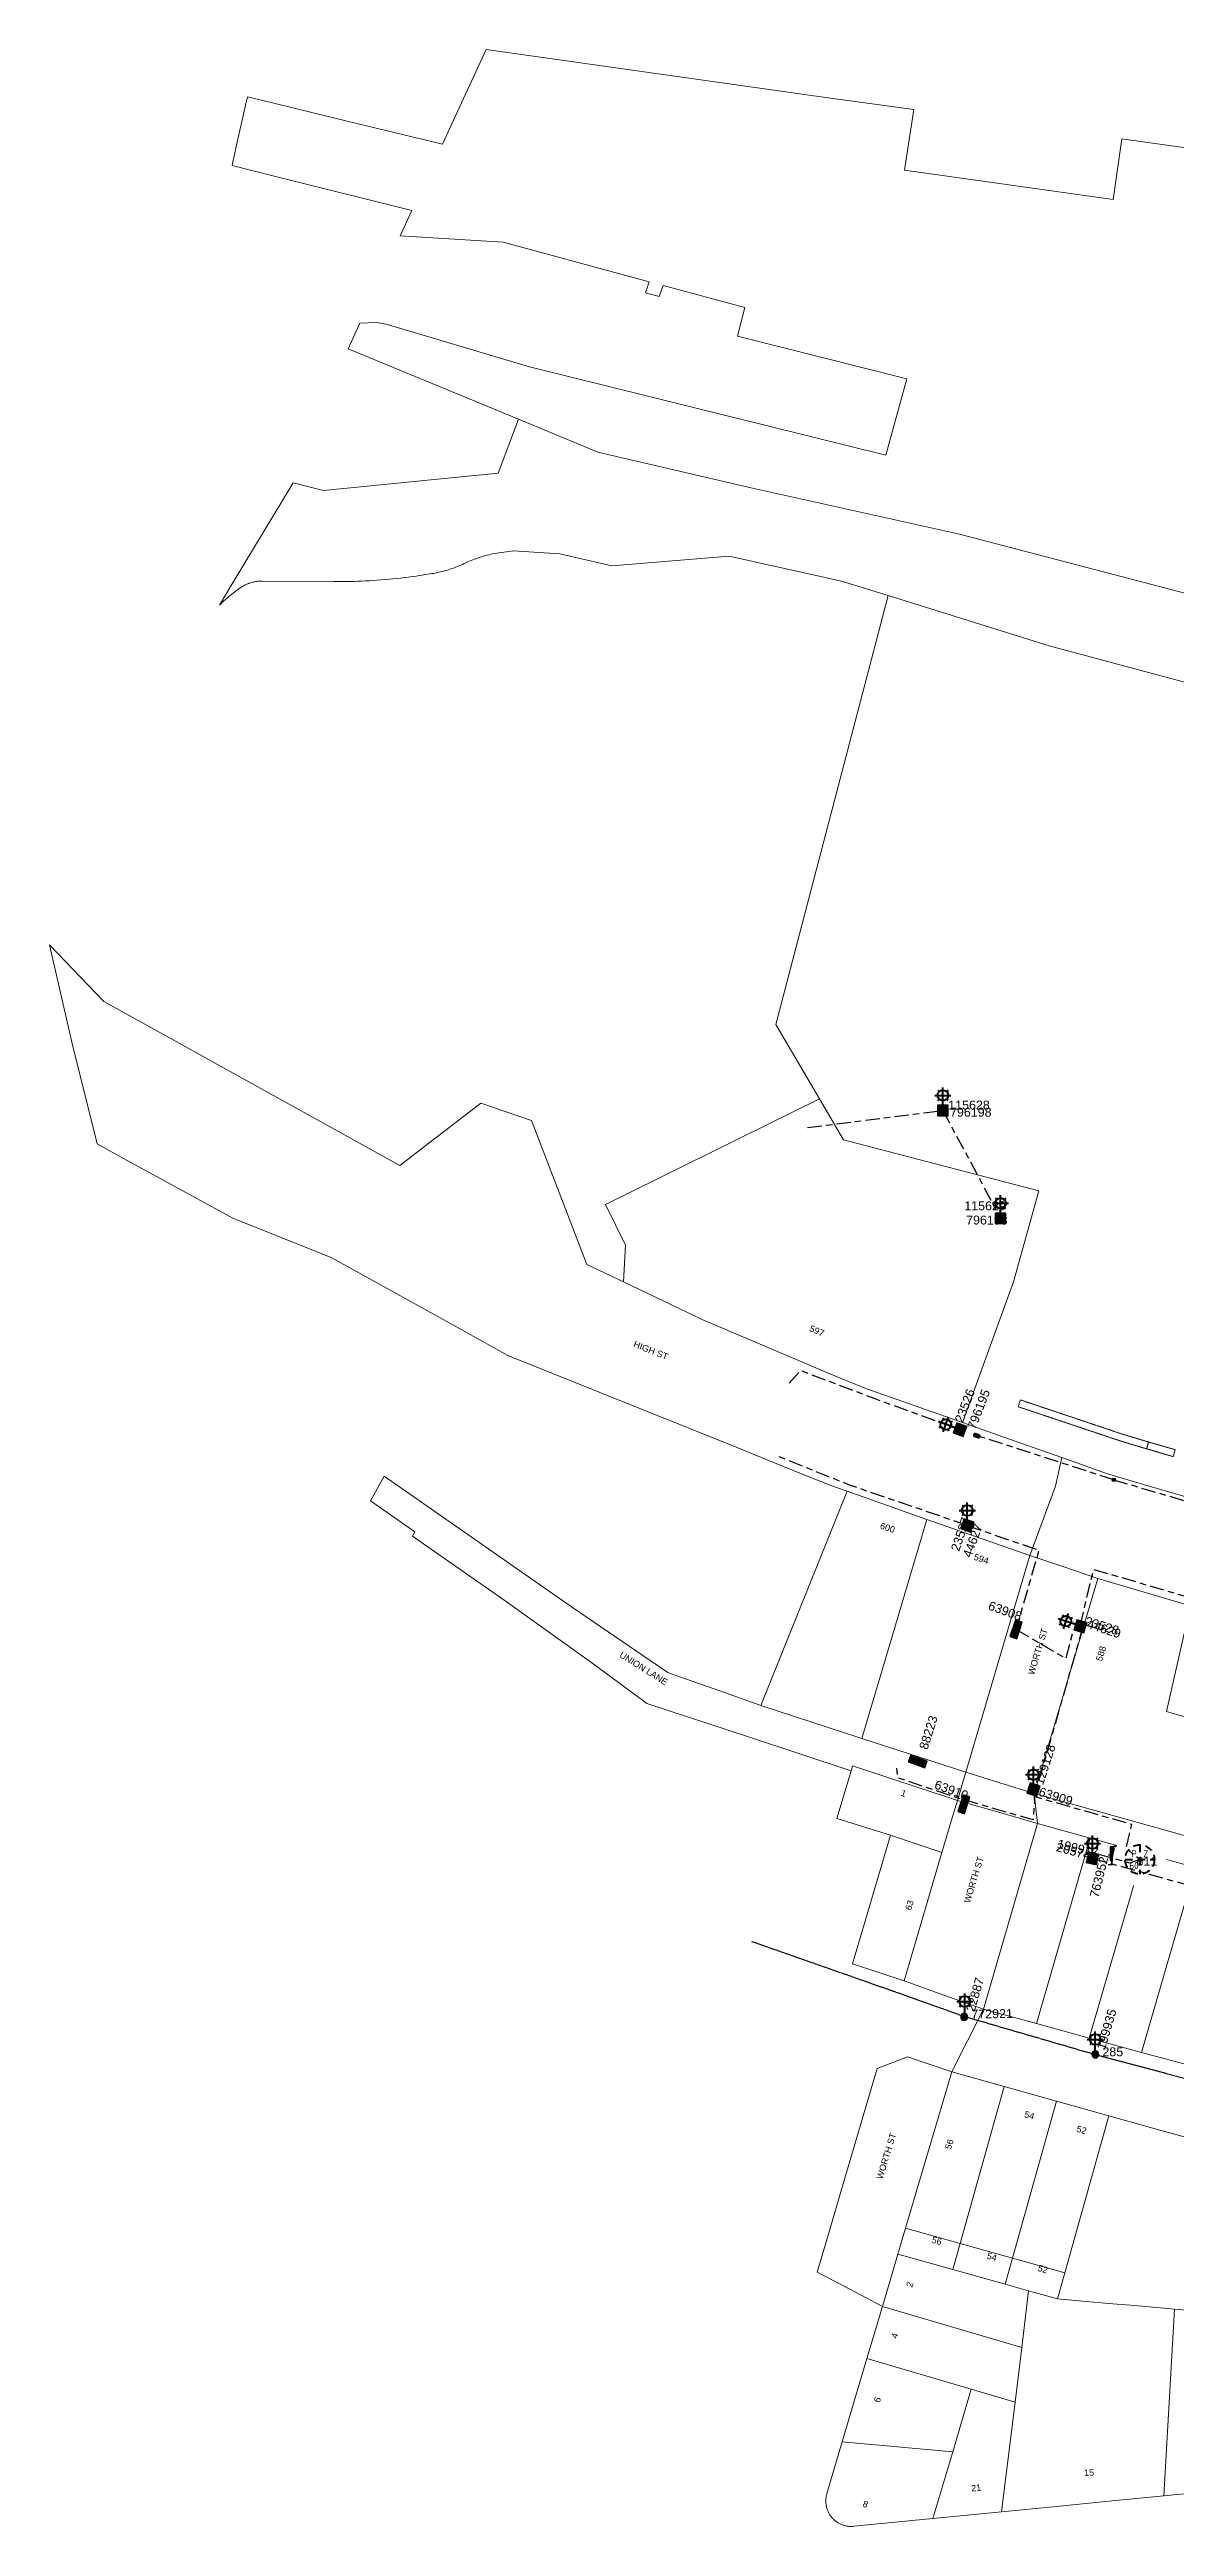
# Model space of a CAD drawing. Header units: metres. Extents: x 285841 to 287079, y 6262591 to 6263353.
# Drawn here: x 285841 to 286157, y 6262658 to 6263353 of the extents above; entities that cross this region are included whole.
import ezdxf
from ezdxf.enums import TextEntityAlignment as Align

# ---------------------------------------------------------------- set-up
doc = ezdxf.new("R2010")
doc.units = ezdxf.units.M
for name, pattern in [('Cable Exist OH', [1, 1, 0]), ('Cable Exist UG', [8.2, 4, -1.2, 1.8, -1.2]), ('Dash', [5, 3, -2]), ('DASHED', [0.75, 0.5, -0.25]), ('HIDDEN2', [0.1875, 0.125, -0.0625])]:
    doc.linetypes.add(name, pattern=pattern)
doc.layers.get('0').update_dxf_attribs({"color": 6})
for name, color, linetype in [('_User SL', 2, 'Continuous'), ('Equip_SL_EXT', 7, 'Continuous'), ('Equip_SP_SL_EXT', 7, 'Continuous'), ('Sub_SP_EXT', 7, 'Continuous'), ('SupportsOH_SP_TR_HV_LV_SL_EXT', 7, 'Continuous'), ('SupportsUG_SP_LV_EXT', 7, 'Continuous'), ('SupportsUG_SP_LV_SL_EXT', 7, 'Continuous')]:
    doc.layers.add(name, color=color, linetype=linetype)
for name, color, linetype, lineweight in [('Cadastre Land Parcels_SP_EXT', 96, 'Continuous', 15), ('Cadastre Other Property_SP_EXT', 96, 'DASHED', 15), ('Cadastre Roads_SP_EXT', 54, 'Continuous', 15)]:
    doc.layers.add(name, color=color, linetype=linetype, lineweight=lineweight)
doc.styles.add('COLUMN_LABEL', font='arial.ttf')
doc.styles.add('iecARIAL', font='arial.ttf', dxfattribs={"height": 2})
doc.styles.add('IESYMBOL1', font='isocp.shx')
doc.styles.add('POLE_LABEL', font='arial.ttf', dxfattribs={"height": 2})
doc.styles.add('SLCP_LABEL', font='arial.ttf', dxfattribs={"height": 3.5})
doc.styles.get("Standard").update_dxf_attribs({"font": 'arial.ttf'})

# ---------------------------------------------------------------- blocks, each defined once
blk = doc.blocks.new('SUB_PADMOUNT_EXT')
for points in [[(0, 0), (-3.84, 1.92), (-3.84, -1.92)], [(0, 0), (3.84, 1.92), (3.84, -1.92)]]:
    blk.add_hatch(color=256).paths.add_polyline_path(points)
for p, q in [((3.84, 1.92), (-3.84, -1.92)), ((-3.84, 1.92), (3.84, -1.92))]:
    blk.add_line(p, q)
blk.add_lwpolyline([(-3.84, -1.92), (3.84, -1.92), (3.84, 1.92), (-3.84, 1.92)], close=True)
for tag, height, flags, p in [('STREET_CODE', 0.2, 9, (1.5, 0)), ('ASSET_NUM', 3.5, 8, (2, 2)), ('CONSTRUCTED_VOLTAGE', 0.2, 9, (1.5, -0.2)), ('OPERATING_VOLTAGE', 0.2, 9, (1.5, -0.6)), ('ORIENTATION', 0.2, 9, (1.5, -0.8)), ('OWNED_BY', 0.2, 9, (1.5, -1)), ('OPERATED_BY', 0.2, 9, (1.5, -1.2)), ('SECONDARY_VOLTAGE', 0.2, 9, (1.5, -1.6)), ('STATE', 0.2, 9, (1.5, -1.8)), ('SUBSTATION_TYPE', 0.2, 9, (1.5, -2.2)), ('STREETNAME', 0.2, 9, (1.5, -3)), ('SUBURB', 0.2, 9, (1.5, -3.2)), ('Z', 0.2, 1, (1.5, -3.6)), ('NO_PHASES', 0.2, 9, (1.5, -0.4)), ('MAINTAINED_BY', 0.2, 9, (1.5, -1.4)), ('PARENT', 0.2, 9, (1.5, -2)), ('USAGE', 0.2, 9, (1.5, -2.4)), ('LEGEND', 0.2, 9, (1.5, -2.6)), ('LOCATION', 0.2, 9, (1.5, -2.8)), ('NOTES', 0.2, 9, (1.5, -3.4))]:
    blk.add_attdef(tag, text='', height=height, dxfattribs=dict(flags=flags)).set_placement(p, align=Align.MIDDLE_LEFT)
blk = doc.blocks.new('COLUMN_EXT')
blk.add_hatch(color=256).paths.add_polyline_path([(-1.49, 1.48), (-1.49, -1.49), (1.48, -1.49), (1.48, 1.48)])
blk.add_lwpolyline([(-1.49, -1.49), (1.48, -1.49), (1.48, 1.48), (-1.49, 1.48)], close=True)
for tag, height, style, flags, p in [('STRUCTURE_PLANT_NUMBER', 0.2, 'POLE_LABEL', 9, (1.81, 0.03)), ('ASSET_NUM', 2.5, 'COLUMN_LABEL', 8, (2, 2)), ('STREET_CODE', 0.2, 'COLUMN_LABEL', 9, (1.81, -0.2))]:
    blk.add_attdef(tag, text='', height=height, dxfattribs=dict(style=style, flags=flags)).set_placement(p, align=Align.MIDDLE_LEFT)
at = {"flags": 1}
blk.add_attdef('Z', (1.81, -2.35), '', height=0.2, dxfattribs=at)
at = {"flags": 9}
for tag, p in [('COLUMN_TYPE', (1.81, -0.4)), ('OWNED_BY', (1.81, -0.6)), ('STATE', (1.81, -0.8)), ('USAGE', (1.81, -1)), ('STREETNAME', (1.81, -1.6)), ('SUBURB', (1.81, -1.8)), ('LEGEND', (1.81, -1.2)), ('LOCATION', (1.81, -1.4)), ('NOTES', (1.81, -2))]:
    blk.add_attdef(tag, text='', height=0.2, dxfattribs=at).set_placement(p, align=Align.MIDDLE_LEFT)
blk = doc.blocks.new('PILLAR_EXT')
blk.add_hatch(color=256).paths.add_polyline_path([(-2.475, 0.99), (-2.475, -0.99), (2.475, -0.99), (2.475, 0.99)])
blk.add_lwpolyline([(-2.475, -0.99), (2.475, -0.99), (2.475, 0.99), (-2.475, 0.99)], close=True)
for tag, p, flags in [('OWNED_BY', (0, -0.2), 9), ('STATE', (0, -0.4), 9), ('SUPPORT_TYPE', (0, -0.6), 9), ('STREETNAME', (0, -1.8), 9), ('SUBURB', (0, -2), 1), ('USAGE', (0, -0.8), 9), ('LEGEND', (0, -1), 9), ('LOCATION', (0, -1.2), 9), ('NOTES', (0, -1.4), 9), ('PARENT', (0, -1.6), 9)]:
    blk.add_attdef(tag, p, '', height=0.2, dxfattribs=dict(flags=flags))
at = {"style": 'iecARIAL', "flags": 8}
blk.add_attdef('ASSET_NUM', (1.5, 3.5), '', height=2.5, dxfattribs=at)
blk = doc.blocks.new('SL_LANTERN_EXT')
at = {"lineweight": 40}
for p, q in [((-2.25, 4.22), (2.25, 4.22)), ((-1.46, 5.68), (-1.06, 5.28)), ((-1.46, 2.76), (-1.06, 3.16)), ((0, 1.97), (0, 6.47)), ((0, 0), (0, 2.72)), ((1.46, 5.68), (1.06, 5.28)), ((1.46, 2.76), (1.06, 3.16))]:
    blk.add_line(p, q, dxfattribs=at)
blk.add_circle((0, 4.22), 1.5, dxfattribs=at)
at = {"style": 'iecARIAL', "flags": 8}
blk.add_attdef('ASSET_NUM', (1.5, 1.5), '', height=2.5, dxfattribs=at)
for tag, p, height, flags in [('OPERATING_VOLTAGE', (0.98, -1.65), 0.2, 9), ('ORIENTATION', (0.98, -1.85), 0.2, 9), ('OWNED_BY', (0.98, -2.05), 0.2, 9), ('STATE', (0.98, -2.25), 0.2, 9), ('CONSTRUCTED_VOLTAGE', (0.98, -0.65), 0.2, 9), ('CONTROL_TYPE', (0.98, -0.85), 0.2, 9), ('LANTERN_PURPOSE', (0.98, -1.05), 0.2, 9), ('LANTERN_TYPE', (0.98, -1.25), 0.2, 9), ('NO_PHASES', (0.98, -1.45), 0.2, 9), ('USAGE', (0.98, -2.45), 0.2, 9), ('CEXIST', (0.98, -2.65), 0.2, 9), ('CNEW', (0.98, -2.85), 0.2, 9), ('CNUMBER', (0.98, -3.05), 0.2, 9), ('CREMOVE', (0.98, -3.25), 0.2, 9), ('CREPLACE', (0.98, -3.45), 0.2, 9), ('LKINGHEIGHT', (0.98, -3.65), 0.2, 9), ('LBRACKET', (0.98, -3.85), 0.2, 9), ('LBRACKETVOCAB', (0.98, -4.05), 0.2, 9), ('LCATEGORY', (0.98, -4.25), 0.2, 9), ('LCHARGE1', (0.98, -4.45), 0.2, 9), ('LCHARGE1PERCENT', (0.98, -4.65), 0.2, 9), ('LCHARGE2', (0.98, -4.85), 0.2, 9), ('LCHARGE2PERCENT', (0.98, -5.05), 0.2, 9), ('LCHARGE3', (0.98, -5.25), 0.2, 9), ('LCHARGE3PERCENT', (0.98, -5.45), 0.2, 9), ('LEXIST', (0.98, -5.65), 0.2, 9), ('LLAMP', (0.98, -5.85), 0.2, 9), ('LLAMPVOCAB', (0.98, -6.05), 0.2, 9), ('LMAST', (0.98, -6.25), 0.2, 9), ('LMASTVOCAB', (0.98, -6.45), 0.2, 9), ('LNEW', (0.98, -6.65), 0.2, 9), ('LANTNUMBER', (0.98, -6.85), 0.2, 9), ('LNUMBER', (2.18, -3.25), 2.5, 8), ('STREETNAME', (0.98, -9.25), 0.2, 9), ('SUBURB', (0.98, -9.45), 0.2, 1), ('LOUTREACH', (0.98, -7.25), 0.2, 9), ('LOUTREACHVOCAB', (0.98, -7.45), 0.2, 9), ('LRATECODE', (0.98, -7.65), 0.2, 9), ('LREMOVE', (0.98, -7.85), 0.2, 9), ('LREPLACE', (0.98, -8.05), 0.2, 9), ('LTYPE', (0.98, -8.25), 0.2, 9), ('LTYPEVOCAB', (0.98, -8.45), 0.2, 9), ('LEGEND', (0.98, -8.65), 0.2, 9), ('LOCATION', (0.98, -8.85), 0.2, 9), ('NOTES', (0.98, -9.05), 0.2, 9)]:
    blk.add_attdef(tag, p, '', height=height, dxfattribs=dict(flags=flags))
blk = doc.blocks.new('POLE_EXT')
blk.add_hatch(color=256).paths.add_polyline_path([(-1, 0, 1), (1, 0, 1)])
blk.add_lwpolyline([(-1, 0, 1), (1, 0, 1)], format="xyb", close=True)
at = {"flags": 8}
blk.add_attdef('pNumber', text='', height=2, dxfattribs=at).set_placement((3, 2.5), align=Align.MIDDLE_CENTER)
at = {"style": 'POLE_LABEL', "flags": 9}
for tag, p in [('STRUCTURE_PLANT_NUMBER', (1.35, 0.03)), ('STREET_CODE', (1.35, -0.2))]:
    blk.add_attdef(tag, text='', height=0.2, dxfattribs=at).set_placement(p, align=Align.MIDDLE_LEFT)
at = {"flags": 9}
for tag, p in [('OWNED_BY', (1.35, -0.4)), ('SPECIAL_USE', (1.35, -0.8)), ('STATE', (1.35, -1)), ('cLV', (1.35, -1.4)), ('hDepth', (1.35, -1.6)), ('hDia', (1.35, -1.8)), ('cHV', (1.35, -2)), ('cLinedev', (1.35, -3.4)), ('pExisting', (1.35, -3.8)), ('pFooting', (1.35, -4.4)), ('pNew', (1.35, -4.6)), ('pRelocate', (1.35, -5)), ('pRemove', (1.35, -5.2)), ('pReplace', (1.35, -5.4)), ('pStay', (1.35, -5.6)), ('pType', (1.35, -5.8)), ('cspan', (1.35, -6)), ('STREETNAME', (1.35, -6.2)), ('SUBURB', (1.35, -6.4)), ('OPERATED_BY', (1.36, -7.01)), ('PARENT', (1.35, -0.6)), ('USAGE', (1.35, -1.2)), ('LBRACKET', (1.35, -2.2)), ('LExisting', (1.35, -2.4)), ('LANTNUMBER', (1.35, -2.6)), ('LOther', (1.35, -2.8)), ('LRemove', (1.35, -3)), ('LEGEND', (1.35, -3.2)), ('LOCATION', (1.35, -3.6)), ('PFNUMBER', (1.35, -4)), ('NEWPFNUMBER', (1.35, -4.2)), ('NOTES', (1.35, -6.6)), ('MAINTAINED_BY', (1.36, -6.81))]:
    blk.add_attdef(tag, text='', height=0.2, dxfattribs=at).set_placement(p, align=Align.MIDDLE_LEFT)
at = {"flags": 1}
blk.add_attdef('Z', (1.35, -7.33), '', height=0.2, dxfattribs=at)
blk = doc.blocks.new('SL_STJ_EXT')
h = blk.add_hatch(color=256)
edge = h.paths.add_edge_path()
edge.add_ellipse((-0.59, 0.13), major_axis=(0.226, 0.226), ratio=1, start_angle=44.99996, end_angle=135)
edge.add_line((-0.91, 0.13), (-0.91, -0.13))
edge.add_ellipse((-0.59, -0.13), major_axis=(0.226, 0.226), ratio=1, start_angle=134.99996, end_angle=225)
edge.add_line((-0.59, -0.45), (0.59, -0.45))
edge.add_ellipse((0.59, -0.13), major_axis=(-0.226, 0.226), ratio=1, start_angle=134.99996, end_angle=225)
edge.add_line((0.91, -0.13), (0.91, 0.13))
edge.add_ellipse((0.59, 0.13), major_axis=(-0.226, 0.226), ratio=1, start_angle=224.99996, end_angle=315)
edge.add_line((0.59, 0.45), (-0.59, 0.45))
blk.add_lwpolyline([(-0.91, 0.13), (-0.91, -0.13, 0.414214), (-0.59, -0.45), (0.59, -0.45, 0.414214), (0.91, -0.13), (0.91, 0.13, 0.414214), (0.59, 0.45), (-0.59, 0.45, 0.414214)], format="xyb", close=True)
at = {"flags": 1}
blk.add_attdef('Z', (0, 0), '', height=0.2, dxfattribs=at)
at = {"flags": 9}
for tag, p in [('ORIENTATION', (0, 0)), ('USAGE', (0, -0.2)), ('LEGEND', (0, -0.4)), ('NOTES', (0, -0.6))]:
    blk.add_attdef(tag, text='', height=0.2, dxfattribs=at).set_placement(p, align=Align.MIDDLE_LEFT)
blk = doc.blocks.new('SLCP_ZELL_EXT')
blk.add_wipeout([(-0.24, 7.5), (-0.71, 7.47), (-1.17, 7.41), (-1.64, 7.32), (-2.09, 7.21), (-2.54, 7.06), (-2.98, 6.89), (-3.41, 6.69), (-3.82, 6.46), (-4.22, 6.21), (-4.6, 5.93), (-4.96, 5.63), (-5.31, 5.31), (-5.63, 4.96), (-5.93, 4.6), (-6.21, 4.22), (-6.46, 3.82), (-6.69, 3.41), (-6.89, 2.98), (-7.06, 2.54), (-7.21, 2.09), (-7.32, 1.64), (-7.41, 1.17), (-7.47, 0.71), (-7.5, 0.24), (-7.5, -0.24), (-7.47, -0.71), (-7.41, -1.17), (-7.32, -1.64), (-7.21, -2.09), (-7.06, -2.54), (-6.89, -2.98), (-6.69, -3.41), (-6.46, -3.82), (-6.21, -4.22), (-5.93, -4.6), (-5.63, -4.96), (-5.31, -5.31), (-4.96, -5.63), (-4.6, -5.93), (-4.22, -6.21), (-3.82, -6.46), (-3.41, -6.69), (-2.98, -6.89), (-2.54, -7.06), (-2.09, -7.21), (-1.64, -7.32), (-1.17, -7.41), (-0.71, -7.47), (-0.24, -7.5), (0.24, -7.5), (0.71, -7.47), (1.17, -7.41), (1.64, -7.32), (2.09, -7.21), (2.54, -7.06), (2.98, -6.89), (3.41, -6.69), (3.82, -6.46), (4.22, -6.21), (4.6, -5.93), (4.96, -5.63), (5.31, -5.31), (5.63, -4.96), (5.93, -4.6), (6.21, -4.22), (6.46, -3.82), (6.69, -3.41), (6.89, -2.98), (7.06, -2.54), (7.21, -2.09), (7.32, -1.64), (7.41, -1.17), (7.47, -0.71), (7.5, -0.24), (7.5, 0.24), (7.47, 0.71), (7.41, 1.17), (7.32, 1.64), (7.21, 2.09), (7.06, 2.54), (6.89, 2.98), (6.69, 3.41), (6.46, 3.82), (6.21, 4.22), (5.93, 4.6), (5.63, 4.96), (5.31, 5.31), (4.96, 5.63), (4.6, 5.93), (4.22, 6.21), (3.82, 6.46), (3.41, 6.69), (2.98, 6.89), (2.54, 7.06), (2.09, 7.21), (1.64, 7.32), (1.17, 7.41), (0.71, 7.47), (0.24, 7.5)])
at = {"linetype": 'Dash', "lineweight": 40, "ltscale": 0.7}
for p, q in [((-4.11, 0), (4.11, 0)), ((0, 4.11), (0, -4.11))]:
    blk.add_line(p, q, dxfattribs=at)
blk.add_circle((0, 0), 4.11, dxfattribs=at)
at = {"lineweight": 40, "style": 'IESYMBOL1'}
for s, p in [('P', (-1.6, 0)), ('Z', (1.7, 0)), ('60', (-1.61, -3.31))]:
    blk.add_text(s, height=2, dxfattribs=at).set_placement(p, align=Align.BOTTOM_CENTER)
at = {"flags": 1}
blk.add_attdef('Z', (0, 0), '', height=0.2, dxfattribs=at)
at = {"style": 'SLCP_LABEL'}
for tag, height, flags, p in [('ASSET_NUM', 2.5, 8, (2, 2)), ('STREET_CODE', 0.2, 9, (0, -0.2))]:
    blk.add_attdef(tag, text='', height=height, dxfattribs=dict(at, flags=flags)).set_placement(p, align=Align.MIDDLE_LEFT)
at = {"flags": 9}
for tag, p in [('CONSTRUCTED_VOLTAGE', (0, -0.4)), ('CONTROL_TYPE', (0, -0.6)), ('OPERATING_VOLTAGE', (0, -1)), ('ORIENTATION', (0, -1.2)), ('OWNED_BY', (0, -1.4)), ('STATE', (0, -2)), ('NO_PHASES', (0, -0.8)), ('USAGE', (0, -1.6)), ('LOCATION', (0, -1.8)), ('NOTES', (0, -2.2))]:
    blk.add_attdef(tag, text='', height=0.2, dxfattribs=at).set_placement(p, align=Align.MIDDLE_LEFT)
blk = doc.blocks.new('CONNECTOR_NODE_EXT')
h = blk.add_hatch(color=256)
edge = h.paths.add_edge_path()
edge.add_arc((0, 0), 0.5, 0, 360)
blk.add_circle((0, 0), 0.5)
at = {"flags": 1}
blk.add_attdef('Z', (0, 0), '', height=0.2, dxfattribs=at)
at = {"flags": 9}
for tag, p in [('CONNECTOR_TYPE', (0, 0)), ('CONSTRUCTED_VOLTAGE', (0, -0.2)), ('OPERATING_VOLTAGE', (0, -0.6)), ('ORIENTATION', (0, -0.8)), ('SUBTYPE', (0, -1)), ('NO_PHASES', (0, -0.4)), ('USAGE', (0, -1.2)), ('NOTES', (0, -1.4))]:
    blk.add_attdef(tag, text='', height=0.2, dxfattribs=at).set_placement(p, align=Align.MIDDLE_LEFT)

msp = doc.modelspace()

# ---------------------------------------------------------------- linework, layer by layer
at = {"layer": '_User SL', "linetype": 'Cable Exist UG', "flags": 128}
for points in [[(286053.66, 6263050.35), (286091.63, 6263055.13)], [(286091.63, 6263055.13), (286107.8, 6263024.85)], [(286048.53, 6262978.59), (286051.71, 6262982.18), (286072.5, 6262974.28), (286096.41, 6262965.53)], [(286098.49, 6262938.66), (286065.53, 6262949.95), (286044.73, 6262958.34)], [(286139.62, 6262951.47), (286101.15, 6262963.86)], [(286139.55, 6262951.49), (286170.69, 6262942.29)], [(286098.49, 6262938.66), (286118.55, 6262931.7), (286112.17, 6262909.51)], [(286130.16, 6262910.48), (286133.93, 6262926.36), (286156.79, 6262919.63), (286159.3, 6262918.89)], [(286112.17, 6262909.51), (286126.2, 6262901.33), (286128.28, 6262909.26), (286130.16, 6262910.48)], [(286130.16, 6262910.48), (286130.45, 6262908.54), (286118.19, 6262865.74), (286117.04, 6262864.53)], [(286117.04, 6262864.53), (286117.31, 6262860.91), (286116.93, 6262856.05), (286096.63, 6262861.92), (286078.93, 6262867.87), (286078.68, 6262870.51)]]:
    msp.add_lwpolyline(points, dxfattribs=at)
at = {"layer": '_User SL', "linetype": 'Cable Exist OH', "flags": 128}
for points in [[(286037.94, 6262821.96), (286077.46, 6262808.08), (286097.76, 6262800.86)], [(286097.76, 6262800.86), (286134.4, 6262790.21)], [(286134.4, 6262790.21), (286176.68, 6262778.93)]]:
    msp.add_lwpolyline(points, dxfattribs=at)
at = {"layer": 'Cadastre Land Parcels_SP_EXT', "linetype": 'Continuous'}
for points in [[(286165.79, 6263324.38), (286141.89, 6263327.74), (286139.39, 6263310.72), (286080.81, 6263318.96), (286083.43, 6263335.96), (286083.43, 6263335.96), (286060.13, 6263339.23), (285963.41, 6263352.83), (285955.97, 6263336.7), (285951.16, 6263326.25), (285924.43, 6263332.75), (285904.65, 6263337.56), (285903.49, 6263337.84), (285896.48, 6263339.55), (285895.95, 6263337.18), (285895.38, 6263334.65), (285893.52, 6263326.43), (285892.63, 6263322.51), (285892.26, 6263320.88), (285892.12, 6263320.27), (285903.95, 6263317.31), (285942.58, 6263307.63), (285939.31, 6263300.51), (285968.18, 6263298.82), (286009.23, 6263287.63), (286008.18, 6263284.56), (286012, 6263283.55), (286013.1, 6263286.59), (286036.08, 6263280.44), (286033.95, 6263272.36), (286081.53, 6263260.41), (286075.62, 6263238.97), (285975.57, 6263263.79), (285935.36, 6263275.77), (285932.68, 6263276.27), (285928.04, 6263276.05), (285924.74, 6263268.88), (285972.49, 6263249.09), (285991.43, 6263241.24), (285994.8, 6263239.84), (286038.18, 6263229.76), (286096.29, 6263216.82), (286358.26, 6263148.26)], [(286176.19, 6263170.77), (286121.45, 6263185.46), (286076.25, 6263199.65), (286044.79, 6263079.26), (286057.03, 6263058.37), (286063.73, 6263046.91), (286118.59, 6263032.58), (286111.49, 6263007), (286097.1, 6262967.54), (286110.04, 6262962.98), (286125, 6262957.7), (286137.86, 6262953.16), (286149.54, 6262949.72), (286156.64, 6262947.63), (286235.77, 6262924.31)]]:
    msp.add_lwpolyline(points, dxfattribs=at)
for points in [[(286111.49, 6263007), (286118.59, 6263032.58), (286063.73, 6263046.91), (286057.03, 6263058.37), (285996.92, 6263028.76), (286002.54, 6263017.33), (286001.98, 6263007.03), (286024.28, 6262996.41), (286061.5, 6262980.52), (286069.96, 6262977.11), (286097.1, 6262967.54), (286111.49, 6263007)], [(286080.11, 6262916.7), (286087.15, 6262940.38), (286064.75, 6262948.27), (286040.51, 6262888.15), (286068.87, 6262878.92), (286080.11, 6262916.7)], [(286109.1, 6262906.84), (286116, 6262930.23), (286087.15, 6262940.38), (286080.11, 6262916.7), (286068.87, 6262878.92), (286098.05, 6262869.42), (286109.1, 6262906.84)], [(286161.11, 6262916.14), (286135.12, 6262923.81), (286117.23, 6262863.43), (286185.43, 6262844.35), (286191.95, 6262875.68), (286154.36, 6262886.41), (286161.11, 6262916.14)], [(286198.09, 6262905.18), (286161.11, 6262916.14), (286154.36, 6262886.41), (286191.95, 6262875.68), (286198.09, 6262905.18)], [(286093.99, 6262855.72), (286095.69, 6262861.49), (286066.25, 6262871.18), (286065.86, 6262869.84), (286061.9, 6262856.45), (286076.95, 6262851.79), (286091.38, 6262846.87), (286093.99, 6262855.72)], [(286133.01, 6262850.91), (286118.22, 6262855.04), (286103.05, 6262802.91), (286117.86, 6262798.87), (286133.01, 6262850.91)], [(286091.38, 6262846.87), (286076.95, 6262851.79), (286066.26, 6262815.68), (286080.77, 6262810.9), (286091.38, 6262846.87)], [(286147.8, 6262846.77), (286133.01, 6262850.91), (286117.86, 6262798.87), (286132.68, 6262794.82), (286147.8, 6262846.77)], [(286162.47, 6262842.67), (286147.8, 6262846.77), (286132.68, 6262794.82), (286147.38, 6262790.81), (286162.47, 6262842.67)], [(286177.15, 6262838.57), (286162.47, 6262842.67), (286147.38, 6262790.81), (286162.08, 6262786.79), (286177.15, 6262838.57)], [(286108.82, 6262781.2), (286094.14, 6262785.3), (286081.15, 6262741.45), (286096.51, 6262737.16), (286108.82, 6262781.2)], [(286123.51, 6262777.1), (286108.82, 6262781.2), (286096.51, 6262737.16), (286111.19, 6262733.06), (286123.51, 6262777.1)], [(286138.19, 6262773.01), (286123.51, 6262777.1), (286111.19, 6262733.06), (286125.88, 6262728.96), (286138.19, 6262773.01)], [(286227.74, 6262748.01), (286211.59, 6262752.52), (286196.91, 6262756.62), (286182.23, 6262760.72), (286167.55, 6262764.81), (286152.87, 6262768.91), (286138.19, 6262773.01), (286125.88, 6262728.96), (286123.83, 6262721.63), (286130.82, 6262721.02), (286139.28, 6262720.28), (286144.28, 6262719.85), (286154.73, 6262718.93), (286156.63, 6262718.77), (286170.19, 6262717.59), (286170.3, 6262717.58), (286183.97, 6262716.38), (286185.64, 6262716.24), (286201.09, 6262714.89), (286206.74, 6262714.39), (286218.08, 6262713.41), (286227.74, 6262748.01)], [(286096.51, 6262737.16), (286081.15, 6262741.45), (286078.99, 6262734.15), (286094.46, 6262729.83), (286096.51, 6262737.16)], [(286111.19, 6262733.06), (286096.51, 6262737.16), (286094.46, 6262729.83), (286109.15, 6262725.73), (286111.19, 6262733.06)], [(286115.7, 6262723.9), (286109.15, 6262725.73), (286094.46, 6262729.83), (286078.99, 6262734.15), (286074.66, 6262719.53), (286113.75, 6262707.97), (286115.7, 6262723.9)], [(286125.88, 6262728.96), (286111.19, 6262733.06), (286109.15, 6262725.73), (286115.7, 6262723.9), (286123.83, 6262721.63), (286125.88, 6262728.96)], [(286123.49, 6262663.38), (286138.17, 6262664.82), (286153.62, 6262666.34), (286156.63, 6262718.77), (286154.73, 6262718.93), (286144.28, 6262719.85), (286139.28, 6262720.28), (286130.82, 6262721.02), (286123.83, 6262721.63), (286115.7, 6262723.9), (286113.75, 6262707.97), (286111.87, 6262692.64), (286108.11, 6262661.87), (286123.49, 6262663.38)], [(286113.75, 6262707.97), (286074.66, 6262719.53), (286070.33, 6262704.92), (286099.57, 6262696.27), (286111.87, 6262692.64), (286113.75, 6262707.97)], [(286168.78, 6262667.83), (286170.3, 6262717.58), (286170.19, 6262717.59), (286156.63, 6262718.77), (286153.62, 6262666.34), (286168.78, 6262667.83)], [(286099.57, 6262696.27), (286070.33, 6262704.92), (286063.4, 6262681.54), (286094.38, 6262678.73), (286099.57, 6262696.27)], [(286108.11, 6262661.87), (286111.87, 6262692.64), (286099.57, 6262696.27), (286094.38, 6262678.73), (286088.83, 6262659.98), (286108.11, 6262661.87)], [(286066.21, 6262657.77), (286066.44, 6262657.78), (286066.68, 6262657.81), (286088.83, 6262659.98), (286094.38, 6262678.73), (286063.4, 6262681.54), (286059.09, 6262667), (286059.02, 6262666.77), (286058.96, 6262666.55), (286058.91, 6262666.32), (286058.87, 6262666.09), (286058.83, 6262665.85), (286058.81, 6262665.62), (286058.79, 6262665.38), (286058.77, 6262665.15), (286058.77, 6262664.91), (286058.77, 6262664.68), (286058.78, 6262664.44), (286058.8, 6262664.21), (286058.83, 6262663.97), (286058.86, 6262663.74), (286058.9, 6262663.51), (286058.95, 6262663.28), (286059.01, 6262663.05), (286059.07, 6262662.82), (286059.14, 6262662.6), (286059.22, 6262662.38), (286059.31, 6262662.16), (286059.4, 6262661.94), (286059.5, 6262661.73), (286059.61, 6262661.52), (286059.73, 6262661.32), (286059.85, 6262661.11), (286059.97, 6262660.92), (286060.11, 6262660.72), (286060.25, 6262660.53), (286060.4, 6262660.35), (286060.55, 6262660.17), (286060.71, 6262660), (286060.87, 6262659.83), (286061.04, 6262659.67), (286061.22, 6262659.51), (286061.4, 6262659.36), (286061.58, 6262659.21), (286061.77, 6262659.07), (286061.97, 6262658.94), (286062.17, 6262658.81), (286062.37, 6262658.69), (286062.57, 6262658.58), (286062.78, 6262658.47), (286063, 6262658.38), (286063.22, 6262658.28), (286063.43, 6262658.2), (286063.66, 6262658.12), (286063.88, 6262658.05), (286064.11, 6262657.99), (286064.34, 6262657.93), (286064.57, 6262657.89), (286064.8, 6262657.85), (286065.03, 6262657.81), (286065.27, 6262657.79), (286065.5, 6262657.77), (286065.74, 6262657.76), (286065.97, 6262657.76), (286066.21, 6262657.77)]]:
    msp.add_lwpolyline(points, close=True, dxfattribs=at)
at = {"layer": 'Cadastre Other Property_SP_EXT', "linetype": 'HIDDEN2'}
for points in [[(286113.38, 6262973.89), (286112.74, 6262971.99), (286141.68, 6262962.29), (286148.81, 6262960.16), (286149.37, 6262962.08), (286142.28, 6262964.2), (286113.38, 6262973.89)], [(286149.39, 6262962.07), (286148.81, 6262960.16), (286156.28, 6262957.98), (286156.86, 6262959.9), (286149.39, 6262962.07)], [(286146.5, 6262847.15), (286139.76, 6262848.98), (286139.2, 6262847.06), (286145.94, 6262845.22), (286146.5, 6262847.15)]]:
    msp.add_lwpolyline(points, close=True, dxfattribs=at)
at = {"layer": 'Cadastre Roads_SP_EXT', "linetype": 'Continuous'}
for points in [[(286358.26, 6263148.26), (286096.29, 6263216.82), (286038.18, 6263229.76), (285994.8, 6263239.84), (285994.8, 6263239.84), (285991.43, 6263241.24), (285972.49, 6263249.09), (285966.8, 6263233.93), (285917.8, 6263229.09), (285909.33, 6263231.22), (285892.46, 6263203.33), (285888.63, 6263196.94), (285889.04, 6263197.34), (285889.45, 6263197.73), (285889.87, 6263198.12), (285890.3, 6263198.51), (285890.73, 6263198.89), (285891.17, 6263199.26), (285891.6, 6263199.63), (285892.05, 6263199.99), (285892.5, 6263200.35), (285892.95, 6263200.7), (285893.41, 6263201.05), (285893.87, 6263201.39), (285894.33, 6263201.72), (285894.57, 6263201.88), (285894.81, 6263202.04), (285895.05, 6263202.19), (285895.3, 6263202.33), (285895.55, 6263202.47), (285895.8, 6263202.6), (285896.06, 6263202.72), (285896.32, 6263202.83), (285896.59, 6263202.94), (285896.85, 6263203.04), (285897.12, 6263203.13), (285897.4, 6263203.22), (285897.67, 6263203.3), (285897.95, 6263203.37), (285898.23, 6263203.43), (285898.51, 6263203.49), (285898.79, 6263203.53), (285899.07, 6263203.57), (285899.35, 6263203.61), (285899.64, 6263203.63), (285899.92, 6263203.65), (285900.21, 6263203.66), (285900.49, 6263203.66), (285920.83, 6263203.52), (285921.93, 6263203.51), (285923.02, 6263203.52), (285924.12, 6263203.53), (285925.22, 6263203.55), (285926.31, 6263203.58), (285927.41, 6263203.61), (285928.5, 6263203.66), (285929.6, 6263203.71), (285930.69, 6263203.77), (285931.79, 6263203.83), (285932.88, 6263203.91), (285933.98, 6263203.99), (285935.07, 6263204.08), (285936.16, 6263204.18), (285937.25, 6263204.28), (285938.34, 6263204.4), (285939.43, 6263204.52), (285940.52, 6263204.65), (285941.61, 6263204.78), (285942.7, 6263204.93), (285943.78, 6263205.08), (285944.87, 6263205.24), (285945.95, 6263205.41), (285948.15, 6263205.76), (285948.65, 6263205.84), (285949.15, 6263205.93), (285949.65, 6263206.03), (285950.14, 6263206.13), (285950.63, 6263206.25), (285951.12, 6263206.37), (285951.61, 6263206.49), (285952.1, 6263206.63), (285952.59, 6263206.77), (285953.07, 6263206.92), (285953.55, 6263207.08), (285954.03, 6263207.24), (285954.5, 6263207.41), (285954.97, 6263207.59), (285955.45, 6263207.78), (285955.91, 6263207.97), (285956.38, 6263208.17), (285956.84, 6263208.37), (285957.3, 6263208.59), (285957.78, 6263208.81), (285958.26, 6263209.03), (285958.74, 6263209.24), (285959.23, 6263209.44), (285959.72, 6263209.64), (285960.22, 6263209.83), (285960.72, 6263210.01), (285961.22, 6263210.18), (285961.72, 6263210.35), (285962.22, 6263210.51), (285962.73, 6263210.66), (285963.24, 6263210.81), (285963.75, 6263210.95), (285964.26, 6263211.08), (285964.78, 6263211.2), (285965.29, 6263211.32), (285965.81, 6263211.43), (285971.03, 6263212.2), (285984.08, 6263211.35), (285998.71, 6263207.96), (286031.65, 6263210.66), (286063.2, 6263203.64), (286076.25, 6263199.65), (286121.45, 6263185.46), (286176.19, 6263170.77)], [(286185.43, 6262844.35), (286117.23, 6262863.43), (286117.74, 6262859.15), (286118.22, 6262855.04), (286133.01, 6262850.91), (286147.8, 6262846.77), (286162.47, 6262842.67)], [(286162.08, 6262786.79), (286147.38, 6262790.81), (286132.68, 6262794.82), (286117.86, 6262798.87), (286103.05, 6262802.91), (286098.57, 6262794.05), (286094.14, 6262785.3), (286108.82, 6262781.2), (286123.51, 6262777.1), (286138.19, 6262773.01), (286152.87, 6262768.91), (286167.55, 6262764.81)]]:
    msp.add_lwpolyline(points, dxfattribs=at)
for points in [[(285885.51, 6263069.44), (285876.42, 6263074.49), (285856.13, 6263085.73), (285840.91, 6263101.59), (285847.23, 6263073.94), (285854.26, 6263045.73), (285862.66, 6263041.09), (285874.21, 6263034.82), (285892.37, 6263024.91), (285920.09, 6263013.74), (285957.43, 6262993.07), (285969.54, 6262986.37), (286033.57, 6262960.6), (286042.05, 6262957.18), (286053.36, 6262952.62), (286060.21, 6262949.86), (286064.75, 6262948.27), (286087.15, 6262940.38), (286116, 6262930.23), (286123.21, 6262949.66), (286125, 6262957.7), (286110.04, 6262962.98), (286097.1, 6262967.54), (286069.96, 6262977.11), (286061.5, 6262980.52), (286024.28, 6262996.41), (286001.98, 6263007.03), (285991.72, 6263011.92), (285976.14, 6263052.32), (285961.92, 6263057.12), (285939.26, 6263039.7), (285885.51, 6263069.44)], [(286068.87, 6262878.92), (286040.51, 6262888.15), (286029.02, 6262892.23), (286017.53, 6262896.31), (286014.47, 6262897.39), (286009.47, 6262900.8), (285987.65, 6262915.67), (285934.83, 6262952.5), (285930.96, 6262945.57), (285943.45, 6262936.88), (285942.76, 6262935.65), (285968.09, 6262918.01), (285993.13, 6262900.11), (286007.71, 6262889.31), (286008.5, 6262888.72), (286037.32, 6262879.23), (286065.86, 6262869.84), (286066.25, 6262871.18), (286095.69, 6262861.49), (286096.83, 6262865.33), (286096.86, 6262865.42), (286098.05, 6262869.42), (286068.87, 6262878.92)], [(286135.12, 6262923.81), (286125.58, 6262927.02), (286116, 6262930.23), (286109.1, 6262906.84), (286098.05, 6262869.42), (286107.59, 6262866.44), (286117.23, 6262863.43), (286135.12, 6262923.81)], [(286118.22, 6262855.04), (286106.97, 6262858.26), (286095.69, 6262861.49), (286093.99, 6262855.72), (286091.38, 6262846.87), (286080.77, 6262810.9), (286091.93, 6262806.9), (286103.05, 6262802.91), (286118.22, 6262855.04)], [(286078.99, 6262734.15), (286081.15, 6262741.45), (286094.14, 6262785.3), (286081.72, 6262789.57), (286073.2, 6262786.25), (286064.11, 6262755.46), (286058.95, 6262737.9), (286056.37, 6262729.12), (286065.49, 6262724.34), (286074.66, 6262719.53), (286078.99, 6262734.15)]]:
    msp.add_lwpolyline(points, close=True, dxfattribs=at)

# ---------------------------------------------------------------- block references
at = {"layer": 'Equip_SL_EXT', "rotation": 160.954916699961}
msp.add_blockref('SL_STJ_EXT', (286101.15, 6262963.86), dxfattribs=at)
at = {"layer": 'Equip_SL_EXT'}
for p in [(286139.62, 6262951.47), (286112.17, 6262909.51)]:
    msp.add_blockref('CONNECTOR_NODE_EXT', p, dxfattribs=at)
at = {"layer": 'Equip_SP_SL_EXT'}
ref = msp.add_blockref('SL_LANTERN_EXT', (286091.63, 6263055.13), dxfattribs=at)
ref.add_attrib('ASSET_NUM', '115628', dxfattribs={"layer": '0', "height": 2.5, "style": 'iecARIAL'}).set_placement((286093.13, 6263056.63), align=Align.MIDDLE_LEFT)
ref = msp.add_blockref('SL_LANTERN_EXT', (286107.8, 6263024.85), dxfattribs=at)
ref.add_attrib('ASSET_NUM', '115629', dxfattribs={"layer": '0', "height": 2.5, "style": 'iecARIAL'}).set_placement((286109.3, 6263026.36), align=Align.BOTTOM_RIGHT)
ref = msp.add_blockref('SL_LANTERN_EXT', (286096.41, 6262965.53), dxfattribs=dict(at, rotation=69.43293547327006))
ref.add_attrib('ASSET_NUM', '23526', dxfattribs={"layer": '0', "height": 2.5, "rotation": 68.89422, "style": 'iecARIAL'}).set_placement((286097.91, 6262967.04), align=Align.BOTTOM_LEFT)
ref = msp.add_blockref('SL_LANTERN_EXT', (286098.49, 6262938.66), dxfattribs=at)
ref.add_attrib('ASSET_NUM', '23527', dxfattribs={"layer": '0', "height": 2.5, "rotation": 71.3399, "style": 'iecARIAL'}).set_placement((286099.99, 6262940.16), align=Align.BOTTOM_RIGHT)
ref = msp.add_blockref('SL_LANTERN_EXT', (286130.16, 6262910.48), dxfattribs=dict(at, rotation=72.07799961347678))
ref.add_attrib('ASSET_NUM', '23528', dxfattribs={"layer": '0', "height": 2.5, "rotation": 342.33029, "style": 'iecARIAL'}).set_placement((286131.66, 6262911.98), align=Align.MIDDLE_LEFT)
ref = msp.add_blockref('SL_LANTERN_EXT', (286117.04, 6262864.53), dxfattribs=at)
ref.add_attrib('ASSET_NUM', '129128', dxfattribs={"layer": '0', "height": 2.5, "rotation": 72.0784, "style": 'iecARIAL'}).set_placement((286118.54, 6262866.03), align=Align.MIDDLE_LEFT)
ref = msp.add_blockref('SL_LANTERN_EXT', (286133.64, 6262845.22), dxfattribs=at)
ref.add_attrib('ASSET_NUM', '205742', dxfattribs={"layer": '0', "height": 2.5, "rotation": 344.99848, "style": 'iecARIAL'}).set_placement((286135.14, 6262846.72), align=Align.TOP_RIGHT)
ref = msp.add_blockref('SL_LANTERN_EXT', (286133.64, 6262845.22), dxfattribs=at)
ref.add_attrib('ASSET_NUM', '199917', dxfattribs={"layer": '0', "height": 2.5, "rotation": 346.54676, "style": 'iecARIAL'}).set_placement((286135.14, 6262846.72), align=Align.MIDDLE_RIGHT)
ref = msp.add_blockref('SL_LANTERN_EXT', (286097.76, 6262800.86), dxfattribs=at)
ref.add_attrib('ASSET_NUM', '22887', dxfattribs={"layer": '0', "height": 2.5, "rotation": 73.43888, "style": 'iecARIAL'}).set_placement((286099.26, 6262802.36), align=Align.MIDDLE_LEFT)
ref = msp.add_blockref('SL_LANTERN_EXT', (286134.4, 6262790.21), dxfattribs=at)
ref.add_attrib('ASSET_NUM', '199935', dxfattribs={"layer": '0', "height": 2.5, "rotation": 73.47911, "style": 'iecARIAL'}).set_placement((286135.9, 6262791.71), align=Align.MIDDLE_LEFT)
at = {"layer": 'Sub_SP_EXT'}
ref = msp.add_blockref('SUB_PADMOUNT_EXT', (286142.38, 6262846.54), dxfattribs=at)
ref.add_attrib('ASSET_NUM', '18867', dxfattribs={"layer": '0', "height": 3.5}).set_placement((286144.38, 6262846.79), align=Align.TOP_CENTER)
at = {"layer": 'SupportsOH_SP_TR_HV_LV_SL_EXT'}
ref = msp.add_blockref('POLE_EXT', (286097.63, 6262800.77), dxfattribs=at)
ref.add_attrib('ASSET_NUM', '772921', dxfattribs={"layer": '0', "height": 2.5, "rotation": 1, "style": 'POLE_LABEL'}).set_placement((286099.63, 6262801.52), align=Align.MIDDLE_LEFT)
ref = msp.add_blockref('POLE_EXT', (286134.4, 6262790.21), dxfattribs=at)
ref.add_attrib('ASSET_NUM', '285', dxfattribs={"layer": '0', "height": 2.5, "style": 'POLE_LABEL'}).set_placement((286136.4, 6262790.96), align=Align.MIDDLE_LEFT)
at = {"layer": 'SupportsUG_SP_LV_EXT'}
ref = msp.add_blockref('PILLAR_EXT', (286112.17, 6262909.51), dxfattribs=dict(at, rotation=251.8386826238174))
ref.add_attrib('ASSET_NUM', '63908', dxfattribs={"layer": '0', "height": 2.5, "rotation": 339.95494, "style": 'iecARIAL'}).set_placement((286113.67, 6262913.01), align=Align.MIDDLE_RIGHT)
ref = msp.add_blockref('PILLAR_EXT', (286084.58, 6262872.44), dxfattribs=dict(at, rotation=160.1675996876702))
ref.add_attrib('ASSET_NUM', '88223', dxfattribs={"layer": '0', "height": 2.5, "rotation": 72.17784, "style": 'iecARIAL'}).set_placement((286086.08, 6262875.94), align=Align.MIDDLE_LEFT)
ref = msp.add_blockref('PILLAR_EXT', (286097.5, 6262860.44), dxfattribs=dict(at, rotation=251.8103711768526))
ref.add_attrib('ASSET_NUM', '63910', dxfattribs={"layer": '0', "height": 2.5, "rotation": 339.95494, "style": 'iecARIAL'}).set_placement((286099, 6262863.94), align=Align.TOP_RIGHT)
at = {"layer": 'SupportsUG_SP_LV_SL_EXT'}
ref = msp.add_blockref('COLUMN_EXT', (286091.63, 6263055.13), dxfattribs=at)
ref.add_attrib('ASSET_NUM', '796198', dxfattribs={"layer": '0', "height": 2.5, "style": 'COLUMN_LABEL'}).set_placement((286093.63, 6263055.88), align=Align.TOP_LEFT)
ref = msp.add_blockref('COLUMN_EXT', (286107.8, 6263024.85), dxfattribs=at)
ref.add_attrib('ASSET_NUM', '796193', dxfattribs={"layer": '0', "height": 2.5, "style": 'COLUMN_LABEL'}).set_placement((286109.8, 6263025.61), align=Align.TOP_RIGHT)
ref = msp.add_blockref('COLUMN_EXT', (286096.41, 6262965.53), dxfattribs=dict(at, rotation=69.43293547327006))
ref.add_attrib('ASSET_NUM', '796195', dxfattribs={"layer": '0', "height": 2.5, "rotation": 68.89422, "style": 'COLUMN_LABEL'}).set_placement((286098.41, 6262966.29), align=Align.TOP_LEFT)
ref = msp.add_blockref('COLUMN_EXT', (286098.49, 6262938.66), dxfattribs=dict(at, rotation=339.9450313015768))
ref.add_attrib('ASSET_NUM', '44627', dxfattribs={"layer": '0', "height": 2.5, "rotation": 69.94604, "style": 'COLUMN_LABEL'}).set_placement((286100.49, 6262939.41), align=Align.TOP_RIGHT)
ref = msp.add_blockref('COLUMN_EXT', (286130.21, 6262910.39), dxfattribs=dict(at, rotation=74.02878450057273))
ref.add_attrib('ASSET_NUM', '44629', dxfattribs={"layer": '0', "height": 2.5, "rotation": 342.04218, "style": 'COLUMN_LABEL'}).set_placement((286132.21, 6262911.14), align=Align.MIDDLE_LEFT)
ref = msp.add_blockref('COLUMN_EXT', (286117.04, 6262864.53), dxfattribs=dict(at, rotation=72.07799961347678))
ref.add_attrib('ASSET_NUM', '63909', dxfattribs={"layer": '0', "height": 2.5, "rotation": 342.83789, "style": 'COLUMN_LABEL'}).set_placement((286119.04, 6262865.28), align=Align.TOP_LEFT)
ref = msp.add_blockref('COLUMN_EXT', (286133.64, 6262845.22), dxfattribs=dict(at, rotation=166.7594801841144))
ref.add_attrib('ASSET_NUM', '763952', dxfattribs={"layer": '0', "height": 2.5, "rotation": 75.84901, "style": 'COLUMN_LABEL'}).set_placement((286135.64, 6262845.97), align=Align.TOP_RIGHT)

# ---------------------------------------------------------------- texts
at = {"layer": 'Cadastre Land Parcels_SP_EXT'}
for s, rotation, p in [('597', 336.85385, (286053.99, 6262993.29)), ('600', 341.0058, (286073.82, 6262937.87)), ('594', 341.1, (286100.13, 6262929.12)), ('588', 73.16113, (286136.25, 6262900.45)), ('1', 340.81588, (286079.65, 6262862.88)), ('63', 73.00289, (286082.68, 6262830.5)), ('54', 344.52585, (286114.33, 6262772.66)), ('52', 344.46036, (286128.96, 6262768.56)), ('56', 72.82936, (286093.86, 6262763.41)), ('56', 344.02636, (286088.32, 6262737.45)), ('54', 343.89642, (286103.78, 6262732.98)), ('52', 343.01024, (286118.08, 6262729.53)), ('2', 72.87096, (286083.01, 6262724.7)), ('4', 72.83018, (286078.75, 6262710.38)), ('6', 72.87803, (286073.89, 6262692.38)), ('15', 3.31869, (286131.3, 6262671.9)), ('21', 5.29064, (286099.67, 6262667.56)), ('8', 340.03598, (286068.92, 6262663.42))]:
    msp.add_text(s, height=1.8, rotation=rotation, dxfattribs=at).set_placement(p)
at = {"layer": 'Cadastre Roads_SP_EXT'}
for s, rotation, p in [('HIGH ST', 338.14118, (286004.6, 6262988.87)), ('WORTH ST', 73.10323, (286117.17, 6262896.6)), ('UNION LANE', 327.92477, (286000.67, 6262901.87)), ('WORTH ST', 73.04102, (286099.2, 6262832.58)), ('WORTH ST', 73.18011, (286074.68, 6262755.02))]:
    msp.add_text(s, height=1.8, rotation=rotation, dxfattribs=at).set_placement(p)

# ---------------------------------------------------------------- next in the draw order: block references
at = {"layer": 'Equip_SL_EXT'}
ref = msp.add_blockref('SLCP_ZELL_EXT', (286146.88, 6262844.93), dxfattribs=at)
ref.add_attrib('ASSET_NUM', '611', dxfattribs={"layer": '0', "height": 2.5, "style": 'SLCP_LABEL'}).set_placement((286148.88, 6262845.68), align=Align.TOP_CENTER)

# ---------------------------------------------------------------- next in the draw order: linework, layer by layer
at = {"layer": '_User SL', "linetype": 'Cable Exist UG', "flags": 128}
for points in [[(286117.04, 6262864.53), (286117.4, 6262862.59), (286144.59, 6262854.85), (286142.98, 6262848.11), (286146.86, 6262845.03)], [(286146.87, 6262844.97), (286144.05, 6262843.91), (286135.73, 6262846.27), (286133.64, 6262845.22)], [(286133.64, 6262845.22), (286166.84, 6262836.01)]]:
    msp.add_lwpolyline(points, dxfattribs=at)

doc.saveas('drawing.dxf')
